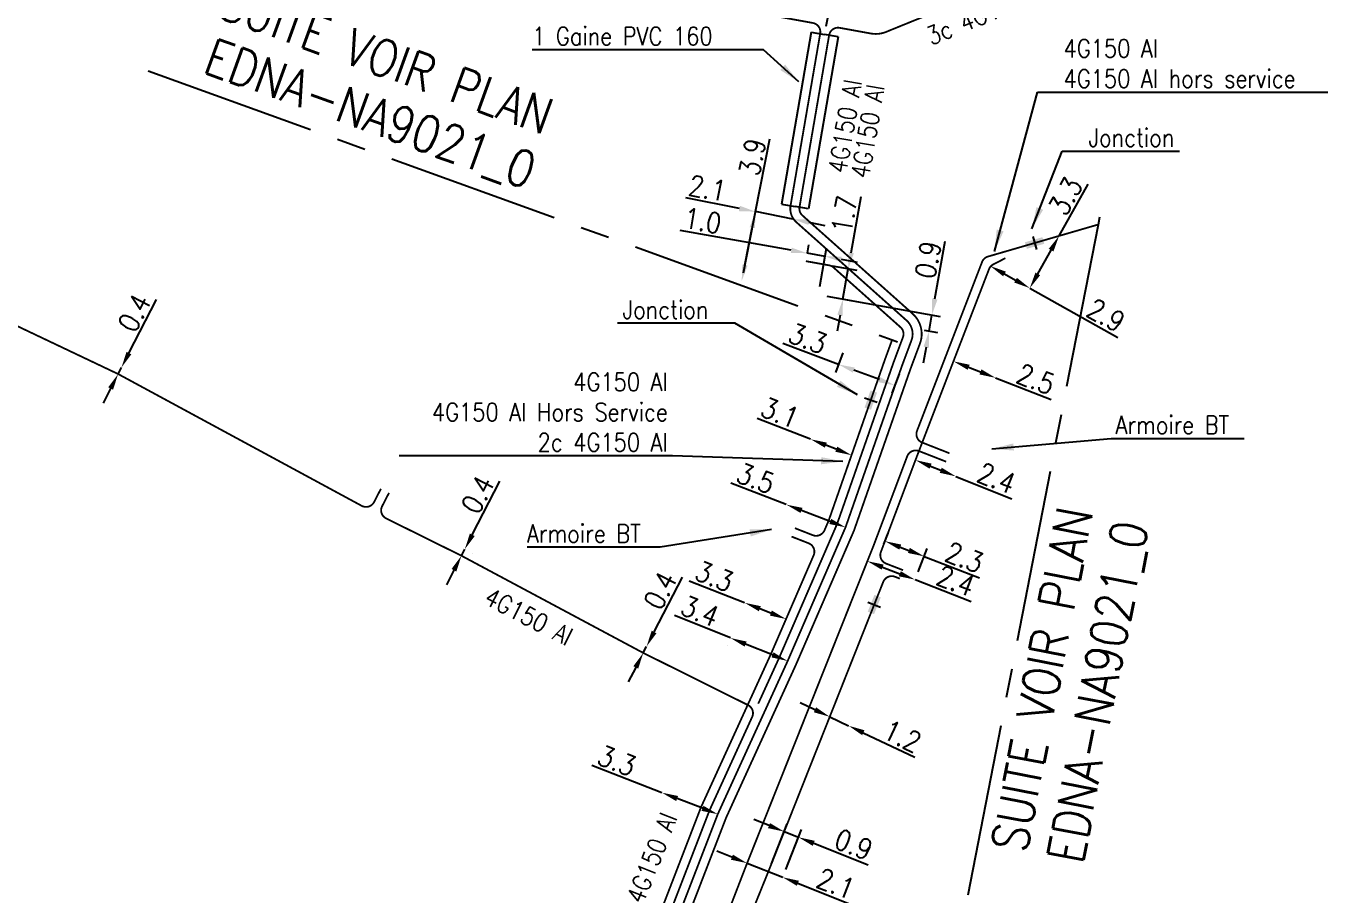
# Model space of a CAD drawing. Header units: millimetres. Extents: x 185001 to 186000, y 126997 to 128000.
# Drawn here: x 185421.4 to 185493.2, y 127513.3 to 127561.3 of the extents above; entities that cross this region are included whole.
import ezdxf
from ezdxf.enums import TextEntityAlignment as Align

# ---------------------------------------------------------------- set-up
doc = ezdxf.new("R2010")
doc.units = ezdxf.units.MM
doc.header["$PDMODE"] = 34
doc.linetypes.add('B_ST_Al', pattern=[2000, 1000, 1000])
doc.linetypes.add('CENTER2', pattern=[28.575, 19.05, -3.175, 3.175, -3.175])
doc.layers.get('0').update_dxf_attribs({"linetype": 'CONTINUOUS'})
doc.layers.get('Defpoints').update_dxf_attribs({"linetype": 'CONTINUOUS'})
for name, color, linetype in [('B_110', 1, 'CONTINUOUS'), ('B_300', 7, 'CONTINUOUS'), ('B_400', 7, 'CONTINUOUS'), ('B_908', 252, 'CONTINUOUS'), ('B_930', 7, 'CONTINUOUS')]:
    doc.layers.add(name, color=color, linetype=linetype)
doc.styles.get("Standard").update_dxf_attribs({"font": 'romans.shx', "width": 0.85})
doc.linetypes.add('BT_HS', pattern='A,2,-1,["E",Standard,S=0.85,R=0,X=-0.27,Y=-0.4],-1', length=4)
doc.dimstyles.get("Standard").update_dxf_attribs({"dimtxt": 1.5, "dimasz": 1.2, "dimexe": 0.625, "dimexo": 0.625, "dimgap": 0.25, "dimtad": 1, "dimdec": 1, "dimzin": 0, "dimdsep": 46, "dimtxsty": 'Standard', "dimcen": -0.5, "dimadec": 0, "dimazin": 0, "dimtfac": 1, "dimtdec": 1, "dimtmove": 0, "dimatfit": 3, "dimfxl": 0, "dimtolj": 1, "dimtzin": 0, "dimarcsym": 0})

# ---------------------------------------------------------------- blocks, each defined once
blk = doc.blocks.new('*D277')
at = {"layer": 'B_110', "color": 0, "linetype": 'Continuous', "lineweight": -2, "transparency": 16777216}
for p, q in [((185465.509, 127561.264), (185466.371, 127565.72)), ((185467.166, 127565.089), (185468.127, 127564.903)), ((185469.01, 127564.732), (185472.229, 127564.109))]:
    blk.add_line(p, q, dxfattribs=at)
at = {"layer": 'B_110', "color": 0, "linetype": 'Continuous', "transparency": 16777216}
for points in [[(185467.194, 127565.236), (185467.137, 127564.941), (185466.282, 127565.26)], [(185468.155, 127565.05), (185468.098, 127564.755), (185469.01, 127564.732)]]:
    blk.add_solid(points, dxfattribs=at)
at = {"layer": 'Defpoints', "color": 0, "linetype": 'Continuous', "transparency": 16777216}
for p in [(185469.01, 127564.732), (185469.01, 127564.732), (185465.42, 127560.804)]:
    blk.add_point(p, dxfattribs=at)
at = {"layer": 'B_110', "color": 0, "linetype": 'Continuous', "transparency": 16777216, "insert": (185471.204, 127565.071), "char_height": 1.125, "attachment_point": 5, "rotation": 349.05175}
blk.add_mtext('\\A1;2.8', dxfattribs=at)
blk = doc.blocks.new('*D278')
at = {"layer": 'B_110', "color": 0, "linetype": 'Continuous', "lineweight": -2, "transparency": 16777216}
for p, q in [((185461.608, 127551.03), (185462.404, 127555.042)), ((185461.024, 127548.087), (185461.433, 127550.147))]:
    blk.add_line(p, q, dxfattribs=at)
at = {"layer": 'B_110', "color": 0, "linetype": 'Continuous', "transparency": 16777216}
for points in [[(185461.286, 127550.176), (185461.58, 127550.118), (185461.608, 127551.03)], [(185460.877, 127548.117), (185461.171, 127548.058), (185460.849, 127547.205)]]:
    blk.add_solid(points, dxfattribs=at)
at = {"layer": 'Defpoints', "color": 0, "linetype": 'Continuous', "transparency": 16777216}
for p in [(185461.608, 127551.03), (185460.849, 127547.205), (185460.849, 127547.205)]:
    blk.add_point(p, dxfattribs=at)
at = {"layer": 'B_110', "color": 0, "linetype": 'Continuous', "transparency": 16777216, "insert": (185461.441, 127554.043), "char_height": 1.125, "attachment_point": 5, "rotation": 78.7792}
blk.add_mtext('\\A1;3.9', dxfattribs=at)
blk = doc.blocks.new('*D279')
at = {"layer": 'B_110', "color": 0, "linetype": 'Continuous', "lineweight": -2, "transparency": 16777216}
for p, q in [((185460.725, 127551.205), (185457.777, 127551.79)), ((185460.94, 127547.664), (185461.699, 127551.49)), ((185463.668, 127550.621), (185461.608, 127551.03)), ((185464.551, 127550.446), (185465.433, 127550.271))]:
    blk.add_line(p, q, dxfattribs=at)
at = {"layer": 'B_110', "color": 0, "linetype": 'Continuous', "transparency": 16777216}
for points in [[(185460.754, 127551.352), (185460.696, 127551.058), (185461.608, 127551.03)], [(185464.58, 127550.593), (185464.521, 127550.299), (185463.668, 127550.621)]]:
    blk.add_solid(points, dxfattribs=at)
at = {"layer": 'Defpoints', "color": 0, "linetype": 'Continuous', "transparency": 16777216}
for p in [(185461.608, 127551.03), (185463.668, 127550.621), (185460.849, 127547.205)]:
    blk.add_point(p, dxfattribs=at)
at = {"layer": 'B_110', "color": 0, "linetype": 'Continuous', "transparency": 16777216, "insert": (185458.956, 127552.321), "char_height": 1.125, "attachment_point": 5, "rotation": 348.7792}
blk.add_mtext('\\A1;2.1', dxfattribs=at)
blk = doc.blocks.new('*D280')
at = {"layer": 'B_908', "color": 0, "linetype": 'Continuous', "lineweight": -2, "transparency": 16777216}
for p, q in [((185463.578, 127548.897), (185457.464, 127549.991)), ((185465.449, 127548.562), (185464.464, 127548.738)), ((185464.468, 127548.76), (185464.547, 127549.199)), ((185465.153, 127546.911), (185465.531, 127549.023)), ((185466.335, 127548.403), (185467.221, 127548.245))]:
    blk.add_line(p, q, dxfattribs=at)
at = {"layer": 'B_908', "color": 0, "linetype": 'Continuous', "transparency": 16777216}
for points in [[(185463.605, 127549.044), (185463.552, 127548.749), (185464.464, 127548.738)], [(185466.361, 127548.551), (185466.308, 127548.256), (185465.449, 127548.562)]]:
    blk.add_solid(points, dxfattribs=at)
at = {"layer": 'Defpoints', "color": 0, "linetype": 'Continuous', "transparency": 16777216}
for p in [(185465.449, 127548.562), (185464.386, 127548.299), (185465.071, 127546.449)]:
    blk.add_point(p, dxfattribs=at)
at = {"layer": 'B_908', "color": 0, "linetype": 'Continuous', "transparency": 16777216, "insert": (185458.699, 127550.531), "char_height": 1.125, "attachment_point": 5, "rotation": 349.85635}
blk.add_mtext('\\A1;1.0', dxfattribs=at)
blk = doc.blocks.new('*D281')
at = {"layer": 'B_908', "color": 0, "linetype": 'Continuous', "lineweight": -2, "transparency": 16777216}
for p, q in [((185466.885, 127548.766), (185467.438, 127551.859)), ((185465.832, 127548.04), (185467.188, 127547.798)), ((185466.427, 127546.207), (185466.726, 127547.88)), ((185465.532, 127546.367), (185466.888, 127546.124)), ((185466.269, 127545.321), (185466.11, 127544.435))]:
    blk.add_line(p, q, dxfattribs=at)
at = {"layer": 'B_908', "color": 0, "linetype": 'Continuous', "transparency": 16777216}
for points in [[(185466.737, 127548.792), (185467.033, 127548.74), (185466.726, 127547.88)], [(185466.121, 127545.347), (185466.416, 127545.294), (185466.427, 127546.207)]]:
    blk.add_solid(points, dxfattribs=at)
at = {"layer": 'Defpoints', "color": 0, "linetype": 'Continuous', "transparency": 16777216}
for p in [(185465.37, 127548.123), (185465.071, 127546.449), (185466.427, 127546.207)]:
    blk.add_point(p, dxfattribs=at)
at = {"layer": 'B_908', "color": 0, "linetype": 'Continuous', "transparency": 16777216, "insert": (185466.503, 127550.887), "char_height": 1.125, "attachment_point": 5, "rotation": 79.85635}
blk.add_mtext('\\A1;1.7', dxfattribs=at)
blk = doc.blocks.new('*D282')
at = {"layer": 'B_110', "color": 0, "linetype": 'Continuous', "lineweight": -2, "transparency": 16777216}
for p, q in [((185466.188, 127542.604), (185463.117, 127543.75)), ((185466.428, 127543.246), (185466.025, 127542.164)), ((185468.437, 127541.764), (185467.032, 127542.289)), ((185469.52, 127542.092), (185469.116, 127541.011))]:
    blk.add_line(p, q, dxfattribs=at)
at = {"layer": 'B_110', "color": 0, "linetype": 'Continuous', "transparency": 16777216}
for points in [[(185467.084, 127542.429), (185466.979, 127542.148), (185466.188, 127542.604)], [(185468.489, 127541.905), (185468.384, 127541.624), (185469.28, 127541.45)]]:
    blk.add_solid(points, dxfattribs=at)
at = {"layer": 'Defpoints', "color": 0, "linetype": 'Continuous', "transparency": 16777216}
for p in [(185466.592, 127543.685), (185466.188, 127542.604), (185469.684, 127542.531)]:
    blk.add_point(p, dxfattribs=at)
at = {"layer": 'B_110', "color": 0, "linetype": 'Continuous', "transparency": 16777216, "insert": (185464.493, 127544.037), "char_height": 1.125, "attachment_point": 5, "rotation": 339.53408}
blk.add_mtext('\\A1;3.3', dxfattribs=at)
blk = doc.blocks.new('*D283')
at = {"layer": 'B_110', "color": 0, "linetype": 'Continuous', "lineweight": -2, "transparency": 16777216}
for p, q in [((185471.493, 127546.215), (185472.062, 127549.397)), ((185465.532, 127546.367), (185471.796, 127545.246)), ((185471.176, 127544.443), (185471.334, 127545.329)), ((185470.907, 127544.491), (185471.637, 127544.36)), ((185471.017, 127543.557), (185470.859, 127542.671))]:
    blk.add_line(p, q, dxfattribs=at)
at = {"layer": 'B_110', "color": 0, "linetype": 'Continuous', "transparency": 16777216}
for points in [[(185471.345, 127546.241), (185471.64, 127546.188), (185471.334, 127545.329)], [(185470.869, 127543.583), (185471.165, 127543.53), (185471.176, 127544.443)]]:
    blk.add_solid(points, dxfattribs=at)
at = {"layer": 'Defpoints', "color": 0, "linetype": 'Continuous', "transparency": 16777216}
for p in [(185465.071, 127546.449), (185471.334, 127545.329), (185470.446, 127544.573)]:
    blk.add_point(p, dxfattribs=at)
at = {"layer": 'B_110', "color": 0, "linetype": 'Continuous', "transparency": 16777216, "insert": (185471.118, 127548.381), "char_height": 1.125, "attachment_point": 5, "rotation": 79.85635}
blk.add_mtext('\\A1;0.9', dxfattribs=at)
blk = doc.blocks.new('*D293')
at = {"layer": 'B_110', "color": 0, "linetype": 'Continuous', "lineweight": -2, "transparency": 16777216}
for p, q in [((185463.304, 127534.874), (185460.242, 127536.047)), ((185465.731, 127533.943), (185464.144, 127534.552))]:
    blk.add_line(p, q, dxfattribs=at)
at = {"layer": 'B_110', "color": 0, "linetype": 'Continuous', "transparency": 16777216}
for points in [[(185464.198, 127534.692), (185464.09, 127534.412), (185463.304, 127534.874)], [(185465.785, 127534.083), (185465.678, 127533.803), (185466.572, 127533.621)]]:
    blk.add_solid(points, dxfattribs=at)
at = {"layer": 'Defpoints', "color": 0, "linetype": 'Continuous', "transparency": 16777216}
for p in [(185463.304, 127534.874), (185463.304, 127534.874), (185466.572, 127533.621)]:
    blk.add_point(p, dxfattribs=at)
at = {"layer": 'B_110', "color": 0, "linetype": 'Continuous', "transparency": 16777216, "insert": (185461.621, 127536.321), "char_height": 1.125, "attachment_point": 5, "rotation": 339.03513}
blk.add_mtext('\\A1;3.5', dxfattribs=at)
blk = doc.blocks.new('*D294')
at = {"layer": 'B_110', "color": 0, "linetype": 'Continuous', "lineweight": -2, "transparency": 16777216}
for p, q in [((185460.228, 127527.515), (185457.143, 127528.754)), ((185460.053, 127527.08), (185460.053, 127527.08)), ((185462.547, 127526.583), (185461.063, 127527.179)), ((185463.208, 127525.812), (185463.208, 127525.812))]:
    blk.add_line(p, q, dxfattribs=at)
at = {"layer": 'B_110', "color": 0, "linetype": 'Continuous', "transparency": 16777216}
for points in [[(185461.119, 127527.319), (185461.007, 127527.04), (185460.228, 127527.515)], [(185462.603, 127526.722), (185462.491, 127526.444), (185463.382, 127526.247)]]:
    blk.add_solid(points, dxfattribs=at)
at = {"layer": 'Defpoints', "color": 0, "linetype": 'Continuous', "transparency": 16777216}
for p in [(185460.228, 127527.515), (185460.228, 127527.515), (185463.382, 127526.247)]:
    blk.add_point(p, dxfattribs=at)
at = {"layer": 'B_110', "color": 0, "linetype": 'Continuous', "transparency": 16777216, "insert": (185458.547, 127528.998), "char_height": 1.125, "attachment_point": 5, "rotation": 338.1076}
blk.add_mtext('\\A1;3.4', dxfattribs=at)
blk = doc.blocks.new('*D295')
at = {"layer": 'B_110', "color": 0, "linetype": 'Continuous', "lineweight": -2, "transparency": 16777216}
for p, q in [((185456.449, 127518.984), (185452.583, 127520.474)), ((185458.688, 127518.121), (185457.289, 127518.66))]:
    blk.add_line(p, q, dxfattribs=at)
at = {"layer": 'B_110', "color": 0, "linetype": 'Continuous', "transparency": 16777216}
for points in [[(185457.343, 127518.8), (185457.235, 127518.52), (185456.449, 127518.984)], [(185458.742, 127518.261), (185458.634, 127517.981), (185459.528, 127517.797)]]:
    blk.add_solid(points, dxfattribs=at)
at = {"layer": 'Defpoints', "color": 0, "linetype": 'Continuous', "transparency": 16777216}
for p in [(185456.449, 127518.984), (185456.449, 127518.984), (185459.528, 127517.797)]:
    blk.add_point(p, dxfattribs=at)
at = {"layer": 'B_110', "color": 0, "linetype": 'Continuous', "transparency": 16777216, "insert": (185453.962, 127520.746), "char_height": 1.125, "attachment_point": 5, "rotation": 338.919}
blk.add_mtext('\\A1;3.3', dxfattribs=at)
blk = doc.blocks.new('*D364')
at = {"layer": 'B_110', "color": 0, "linetype": 'Continuous', "lineweight": -2, "transparency": 16777216}
for p, q in [((185456.017, 127527.847), (185457.578, 127530.872)), ((185455.421, 127526.692), (185455.604, 127527.048)), ((185455.008, 127525.892), (185454.595, 127525.092))]:
    blk.add_line(p, q, dxfattribs=at)
at = {"layer": 'B_110', "color": 0, "linetype": 'Continuous', "transparency": 16777216}
for points in [[(185455.884, 127527.916), (185456.15, 127527.779), (185455.604, 127527.048)], [(185454.875, 127525.961), (185455.141, 127525.823), (185455.421, 127526.692)]]:
    blk.add_solid(points, dxfattribs=at)
at = {"layer": 'Defpoints', "color": 0, "linetype": 'Continuous', "transparency": 16777216}
for p in [(185455.604, 127527.048), (185455.604, 127527.048), (185455.421, 127526.692)]:
    blk.add_point(p, dxfattribs=at)
at = {"layer": 'B_110', "color": 0, "linetype": 'Continuous', "transparency": 16777216, "insert": (185456.356, 127530.139), "char_height": 1.125, "attachment_point": 5, "rotation": 62.70336}
blk.add_mtext('\\A1;0.4', dxfattribs=at)
blk = doc.blocks.new('*D365')
at = {"layer": 'B_110', "color": 0, "linetype": 'Continuous', "lineweight": -2, "transparency": 16777216}
for p, q in [((185445.995, 127533.207), (185447.52, 127536.161)), ((185445.399, 127532.052), (185445.583, 127532.407)), ((185445.999, 127532.192), (185445.999, 127532.192)), ((185445.816, 127531.837), (185445.816, 127531.837)), ((185444.986, 127531.252), (185444.574, 127530.452))]:
    blk.add_line(p, q, dxfattribs=at)
at = {"layer": 'B_110', "color": 0, "linetype": 'Continuous', "transparency": 16777216}
for points in [[(185445.862, 127533.276), (185446.129, 127533.138), (185445.583, 127532.407)], [(185444.853, 127531.321), (185445.12, 127531.183), (185445.399, 127532.052)]]:
    blk.add_solid(points, dxfattribs=at)
at = {"layer": 'Defpoints', "color": 0, "linetype": 'Continuous', "transparency": 16777216}
for p in [(185445.399, 127532.052), (185445.583, 127532.407), (185445.583, 127532.407)]:
    blk.add_point(p, dxfattribs=at)
at = {"layer": 'B_110', "color": 0, "linetype": 'Continuous', "transparency": 16777216, "insert": (185446.297, 127535.428), "char_height": 1.125, "attachment_point": 5, "rotation": 62.70336}
blk.add_mtext('\\A1;0.4', dxfattribs=at)
blk = doc.blocks.new('*D366')
at = {"layer": 'B_110', "color": 0, "linetype": 'Continuous', "lineweight": -2, "transparency": 16777216}
for p, q in [((185427.069, 127543.231), (185428.593, 127546.185)), ((185426.473, 127542.075), (185426.656, 127542.431)), ((185426.06, 127541.276), (185425.647, 127540.476))]:
    blk.add_line(p, q, dxfattribs=at)
at = {"layer": 'B_110', "color": 0, "linetype": 'Continuous', "transparency": 16777216}
for points in [[(185426.935, 127543.299), (185427.202, 127543.162), (185426.656, 127542.431)], [(185425.927, 127541.344), (185426.193, 127541.207), (185426.473, 127542.075)]]:
    blk.add_solid(points, dxfattribs=at)
at = {"layer": 'Defpoints', "color": 0, "linetype": 'Continuous', "transparency": 16777216}
for p in [(185426.656, 127542.431), (185426.656, 127542.431), (185426.473, 127542.075)]:
    blk.add_point(p, dxfattribs=at)
at = {"layer": 'B_110', "color": 0, "linetype": 'Continuous', "transparency": 16777216, "insert": (185427.371, 127545.451), "char_height": 1.125, "attachment_point": 5, "rotation": 62.70336}
blk.add_mtext('\\A1;0.4', dxfattribs=at)
blk = doc.blocks.new('*D385')
at = {"layer": 'B_908', "color": 0, "linetype": 'Continuous', "lineweight": -2, "transparency": 16777216}
for p, q in [((185468.691, 127532.699), (185468.921, 127533.291)), ((185469.59, 127532.529), (185470.063, 127532.345)), ((185470.573, 127531.17), (185471.072, 127532.456)), ((185470.902, 127532.019), (185473.959, 127530.834))]:
    blk.add_line(p, q, dxfattribs=at)
at = {"layer": 'B_908', "color": 0, "linetype": 'Continuous', "transparency": 16777216}
for points in [[(185469.644, 127532.668), (185469.536, 127532.389), (185468.751, 127532.854)], [(185470.118, 127532.485), (185470.009, 127532.205), (185470.902, 127532.019)]]:
    blk.add_solid(points, dxfattribs=at)
at = {"layer": 'Defpoints', "color": 0, "linetype": 'Continuous', "transparency": 16777216}
for p in [(185468.521, 127532.262), (185470.902, 127532.019), (185470.403, 127530.733)]:
    blk.add_point(p, dxfattribs=at)
at = {"layer": 'B_908', "color": 0, "linetype": 'Continuous', "transparency": 16777216, "insert": (185473.122, 127531.963), "char_height": 1.125, "attachment_point": 5, "rotation": 338.79762}
blk.add_mtext('\\A1;2.3', dxfattribs=at)
blk = doc.blocks.new('*D386')
at = {"layer": 'B_908', "color": 0, "linetype": 'Continuous', "lineweight": -2, "transparency": 16777216}
for p, q in [((185471.262, 127536.992), (185471.819, 127536.767)), ((185472.653, 127536.43), (185475.735, 127535.185))]:
    blk.add_line(p, q, dxfattribs=at)
at = {"layer": 'B_908', "color": 0, "linetype": 'Continuous', "transparency": 16777216}
for points in [[(185471.318, 127537.131), (185471.206, 127536.853), (185470.428, 127537.329)], [(185471.875, 127536.907), (185471.762, 127536.628), (185472.653, 127536.43)]]:
    blk.add_solid(points, dxfattribs=at)
at = {"layer": 'Defpoints', "color": 0, "linetype": 'Continuous', "transparency": 16777216}
for p in [(185470.428, 127537.329), (185472.653, 127536.43), (185472.653, 127536.43)]:
    blk.add_point(p, dxfattribs=at)
at = {"layer": 'B_908', "color": 0, "linetype": 'Continuous', "transparency": 16777216, "insert": (185474.892, 127536.334), "char_height": 1.125, "attachment_point": 5, "rotation": 337.99917}
blk.add_mtext('\\A1;2.4', dxfattribs=at)
blk = doc.blocks.new('*D387')
at = {"layer": 'B_908', "color": 0, "linetype": 'Continuous', "lineweight": -2, "transparency": 16777216}
for p, q in [((185473.358, 127542.446), (185474.01, 127542.191)), ((185474.848, 127541.862), (185477.9, 127540.664))]:
    blk.add_line(p, q, dxfattribs=at)
at = {"layer": 'B_908', "color": 0, "linetype": 'Continuous', "transparency": 16777216}
for points in [[(185473.413, 127542.586), (185473.303, 127542.307), (185472.52, 127542.775)], [(185474.065, 127542.33), (185473.955, 127542.051), (185474.848, 127541.862)]]:
    blk.add_solid(points, dxfattribs=at)
at = {"layer": 'Defpoints', "color": 0, "linetype": 'Continuous', "transparency": 16777216}
for p in [(185472.52, 127542.775), (185474.848, 127541.862), (185474.848, 127541.862)]:
    blk.add_point(p, dxfattribs=at)
at = {"layer": 'B_908', "color": 0, "linetype": 'Continuous', "transparency": 16777216, "insert": (185477.066, 127541.797), "char_height": 1.125, "attachment_point": 5, "rotation": 338.57764}
blk.add_mtext('\\A1;2.5', dxfattribs=at)
blk = doc.blocks.new('*D388')
at = {"layer": 'B_110', "color": 0, "linetype": 'Continuous', "lineweight": -2, "transparency": 16777216}
for p, q in [((185478.342, 127549.692), (185479.943, 127552.553)), ((185477.17, 127547.598), (185477.903, 127548.907))]:
    blk.add_line(p, q, dxfattribs=at)
at = {"layer": 'B_110', "color": 0, "linetype": 'Continuous', "transparency": 16777216}
for points in [[(185477.772, 127548.98), (185478.033, 127548.833), (185478.342, 127549.692)], [(185477.039, 127547.671), (185477.301, 127547.524), (185476.731, 127546.812)]]:
    blk.add_solid(points, dxfattribs=at)
at = {"layer": 'Defpoints', "color": 0, "linetype": 'Continuous', "transparency": 16777216}
for p in [(185478.342, 127549.692), (185476.731, 127546.812), (185476.731, 127546.812)]:
    blk.add_point(p, dxfattribs=at)
at = {"layer": 'B_110', "color": 0, "linetype": 'Continuous', "transparency": 16777216, "insert": (185478.707, 127551.882), "char_height": 1.125, "attachment_point": 5, "rotation": 60.77543}
blk.add_mtext('\\A1;3.3', dxfattribs=at)
blk = doc.blocks.new('B_300_04')
at = {"color": 0, "linetype": 'Continuous'}
blk.add_line((0, 0.375), (0, -0.375), dxfattribs=at)
blk.add_solid([(-0.5, 0.1875), (-0.5, -0.1875), (0.5, 0.1875), (0.5, -0.1875)], dxfattribs=at)
at = {"color": 0, "linetype": 'Continuous', "width": 0.75, "flags": 3}
for tag, p in [('DEF_LEG', (0, -4.25)), ('DEF_COUP', (0, -6.75)), ('DEF_TYPE', (0, -9.25))]:
    blk.add_attdef(tag, text='', height=1.2, dxfattribs=at).set_placement(p, align=Align.MIDDLE)
blk = doc.blocks.new('*D393')
at = {"layer": 'B_908', "color": 0, "linetype": 'Continuous', "lineweight": -2, "transparency": 16777216}
for p, q in [((185464.888, 127523.554), (185464.074, 127523.94)), ((185465.701, 127523.169), (185466.74, 127522.676)), ((185467.553, 127522.29), (185470.392, 127520.945))]:
    blk.add_line(p, q, dxfattribs=at)
at = {"layer": 'B_908', "color": 0, "linetype": 'Continuous', "transparency": 16777216}
for points in [[(185464.952, 127523.69), (185464.823, 127523.419), (185465.701, 127523.169)], [(185467.617, 127522.426), (185467.489, 127522.155), (185466.74, 127522.676)]]:
    blk.add_solid(points, dxfattribs=at)
at = {"layer": 'Defpoints', "color": 0, "linetype": 'Continuous', "transparency": 16777216}
for p in [(185465.701, 127523.169), (185466.74, 127522.676), (185466.74, 127522.676)]:
    blk.add_point(p, dxfattribs=at)
at = {"layer": 'B_908', "color": 0, "linetype": 'Continuous', "transparency": 16777216, "insert": (185469.701, 127522.102), "char_height": 1.125, "attachment_point": 5, "rotation": 334.63606}
blk.add_mtext('\\A1;1.2', dxfattribs=at)
blk = doc.blocks.new('*D394')
at = {"layer": 'B_908', "color": 0, "linetype": 'Continuous', "lineweight": -2, "transparency": 16777216}
for p, q in [((185462.354, 127517.167), (185461.517, 127517.498)), ((185462.489, 127515.066), (185463.363, 127517.271)), ((185463.19, 127516.836), (185463.981, 127516.523)), ((185463.28, 127514.753), (185464.153, 127516.958)), ((185464.817, 127516.191), (185467.823, 127515.001))]:
    blk.add_line(p, q, dxfattribs=at)
at = {"layer": 'B_908', "color": 0, "linetype": 'Continuous', "transparency": 16777216}
for points in [[(185462.409, 127517.306), (185462.298, 127517.028), (185463.19, 127516.836)], [(185464.873, 127516.331), (185464.762, 127516.052), (185463.981, 127516.523)]]:
    blk.add_solid(points, dxfattribs=at)
at = {"layer": 'Defpoints', "color": 0, "linetype": 'Continuous', "transparency": 16777216}
for p in [(185463.981, 127516.523), (185462.317, 127514.63), (185463.107, 127514.317)]:
    blk.add_point(p, dxfattribs=at)
at = {"layer": 'B_908', "color": 0, "linetype": 'Continuous', "transparency": 16777216, "insert": (185467.015, 127516.127), "char_height": 1.125, "attachment_point": 5, "rotation": 338.39226}
blk.add_mtext('\\A1;0.9', dxfattribs=at)
blk = doc.blocks.new('*D530')
at = {"layer": 'B_110', "color": 0, "linetype": 'Continuous', "lineweight": -2, "transparency": 16777216}
for p, q in [((185460.309, 127515.425), (185459.472, 127515.757)), ((185461.145, 127515.094), (185463.107, 127514.317)), ((185463.944, 127513.986), (185466.738, 127512.879))]:
    blk.add_line(p, q, dxfattribs=at)
at = {"layer": 'B_110', "color": 0, "linetype": 'Continuous', "transparency": 16777216}
for points in [[(185460.364, 127515.565), (185460.253, 127515.286), (185461.145, 127515.094)], [(185463.999, 127514.125), (185463.889, 127513.846), (185463.107, 127514.317)]]:
    blk.add_solid(points, dxfattribs=at)
at = {"layer": 'Defpoints', "color": 0, "linetype": 'Continuous', "transparency": 16777216}
for p in [(185461.145, 127515.094), (185463.107, 127514.317), (185463.107, 127514.317)]:
    blk.add_point(p, dxfattribs=at)
at = {"layer": 'B_110', "color": 0, "linetype": 'Continuous', "transparency": 16777216, "insert": (185466.035, 127513.964), "char_height": 1.125, "attachment_point": 5, "rotation": 338.39226}
blk.add_mtext('\\A1;2.1', dxfattribs=at)
blk = doc.blocks.new('*D531')
at = {"layer": 'B_110', "color": 0, "linetype": 'Continuous', "lineweight": -2, "transparency": 16777216}
for p, q in [((185468.615, 127531.426), (185469.564, 127531.058)), ((185470.403, 127530.733), (185473.502, 127529.53)), ((185470.573, 127531.17), (185470.573, 127531.17))]:
    blk.add_line(p, q, dxfattribs=at)
at = {"layer": 'B_110', "color": 0, "linetype": 'Continuous', "transparency": 16777216}
for points in [[(185468.669, 127531.566), (185468.561, 127531.286), (185467.776, 127531.752)], [(185469.618, 127531.198), (185469.51, 127530.918), (185470.403, 127530.733)]]:
    blk.add_solid(points, dxfattribs=at)
at = {"layer": 'Defpoints', "color": 0, "linetype": 'Continuous', "transparency": 16777216}
for p in [(185467.776, 127531.752), (185470.403, 127530.733), (185470.403, 127530.733)]:
    blk.add_point(p, dxfattribs=at)
at = {"layer": 'B_110', "color": 0, "linetype": 'Continuous', "transparency": 16777216, "insert": (185472.644, 127530.668), "char_height": 1.125, "attachment_point": 5, "rotation": 338.79762}
blk.add_mtext('\\A1;2.4', dxfattribs=at)
blk = doc.blocks.new('*D534')
at = {"layer": 'B_908', "color": 0, "linetype": 'Continuous', "lineweight": -2, "transparency": 16777216}
for p, q in [((185475.334, 127547.593), (185475.945, 127547.252)), ((185476.731, 127546.812), (185481.584, 127544.097))]:
    blk.add_line(p, q, dxfattribs=at)
at = {"layer": 'B_908', "color": 0, "linetype": 'Continuous', "transparency": 16777216}
for points in [[(185475.408, 127547.724), (185475.261, 127547.462), (185474.549, 127548.033)], [(185476.019, 127547.382), (185475.872, 127547.121), (185476.731, 127546.812)]]:
    blk.add_solid(points, dxfattribs=at)
at = {"layer": 'Defpoints', "color": 0, "linetype": 'Continuous', "transparency": 16777216}
for p in [(185474.549, 127548.033), (185476.731, 127546.812), (185476.731, 127546.812)]:
    blk.add_point(p, dxfattribs=at)
at = {"layer": 'B_908', "color": 0, "linetype": 'Continuous', "transparency": 16777216, "insert": (185480.932, 127545.321), "char_height": 1.125, "attachment_point": 5, "rotation": 330.77543}
blk.add_mtext('\\A1;2.9', dxfattribs=at)
blk = doc.blocks.new('*D537')
at = {"layer": 'B_110', "color": 0, "linetype": 'Continuous', "lineweight": -2, "transparency": 16777216}
for p, q in [((185461.008, 127529.458), (185457.956, 127530.655)), ((185462.456, 127528.89), (185461.846, 127529.129))]:
    blk.add_line(p, q, dxfattribs=at)
at = {"layer": 'B_110', "color": 0, "linetype": 'Continuous', "transparency": 16777216}
for points in [[(185461.901, 127529.269), (185461.791, 127528.989), (185461.008, 127529.458)], [(185462.511, 127529.029), (185462.401, 127528.75), (185463.294, 127528.561)]]:
    blk.add_solid(points, dxfattribs=at)
at = {"layer": 'Defpoints', "color": 0, "linetype": 'Continuous', "transparency": 16777216}
for p in [(185461.008, 127529.458), (185461.008, 127529.458), (185463.294, 127528.561)]:
    blk.add_point(p, dxfattribs=at)
at = {"layer": 'B_110', "color": 0, "linetype": 'Continuous', "transparency": 16777216, "insert": (185459.337, 127530.919), "char_height": 1.125, "attachment_point": 5, "rotation": 338.57764}
blk.add_mtext('\\A1;3.3', dxfattribs=at)
blk = doc.blocks.new('*D538')
at = {"layer": 'B_110', "color": 0, "linetype": 'Continuous', "lineweight": -2, "transparency": 16777216}
for p, q in [((185464.648, 127538.477), (185461.7, 127539.626)), ((185466.063, 127537.926), (185465.487, 127538.151))]:
    blk.add_line(p, q, dxfattribs=at)
at = {"layer": 'B_110', "color": 0, "linetype": 'Continuous', "transparency": 16777216}
for points in [[(185465.542, 127538.291), (185465.433, 127538.011), (185464.648, 127538.477)], [(185466.118, 127538.066), (185466.009, 127537.786), (185466.902, 127537.6)]]:
    blk.add_solid(points, dxfattribs=at)
at = {"layer": 'Defpoints', "color": 0, "linetype": 'Continuous', "transparency": 16777216}
for p in [(185464.648, 127538.477), (185464.648, 127538.477), (185466.902, 127537.6)]:
    blk.add_point(p, dxfattribs=at)
at = {"layer": 'B_110', "color": 0, "linetype": 'Continuous', "transparency": 16777216, "insert": (185462.953, 127539.943), "char_height": 1.125, "attachment_point": 5, "rotation": 338.7138}
blk.add_mtext('\\A1;3.1', dxfattribs=at)

msp = doc.modelspace()

# ---------------------------------------------------------------- linework, layer by layer
at = {"layer": 'B_110', "linetype": 'B_ST_Al', "const_width": 0.1, "flags": 128}
for points in [[(185448.458, 127498.282), (185450.538, 127497.472, 0.413559), (185451.833, 127498.038), (185456.335, 127509.515), (185459.528, 127517.797), (185463.382, 127526.247), (185466.572, 127533.621), (185469.684, 127542.531), (185470.207, 127543.933, 0.309183), (185469.936, 127545.029), (185463.862, 127550.448, -0.25872), (185463.542, 127551.364), (185465.176, 127560.86, 0.411424), (185464.773, 127561.437), (185451.843, 127563.79), (185434.812, 127567.966), (185425.712, 127570.8), (185416.038, 127573.497), (185408.729, 127576.34), (185396.775, 127584.05, -0.423038), (185396.353, 127586.161), (185397.439, 127587.739, -0.365977), (185399.308, 127588.249, -0.365977)], [(185479.79, 127570.799, 0.341999), (185479.496, 127569.61), (185480.49, 127567.364, -0.423151), (185479.684, 127565.367), (185468.803, 127560.942, -0.142518), (185467.97, 127560.856), (185466.249, 127561.169, 0.417009), (185465.667, 127560.762), (185464.035, 127551.279, 0.25872), (185464.195, 127550.821), (185470.269, 127545.402, -0.309183), (185470.675, 127543.758), (185470.152, 127542.356), (185467.038, 127533.439), (185463.839, 127526.044), (185459.989, 127517.603), (185456.801, 127509.334), (185452.298, 127497.856, -0.413559), (185450.357, 127497.006), (185448.277, 127497.817)], [(185440.96, 127535.747), (185440.583, 127535.015, -0.414214), (185439.909, 127534.8), (185426.473, 127542.075), (185418.082, 127546.065, 0.407233), (185417.414, 127545.86), (185416.807, 127544.752, -0.41464), (185416.128, 127544.553), (185405.44, 127550.417), (185399.646, 127553.017), (185397.038, 127554.101, 0.145721), (185396.754, 127554.131), (185394.663, 127553.74), (185390.549, 127552.941, 0.066851), (185390.423, 127552.899), (185385.671, 127550.551, 0.243542), (185385.398, 127550.18, 0.243542)], [(185480.509, 127550.322), (185478.342, 127549.692), (185476.997, 127549.301), (185474.425, 127548.554, 0.234247), (185474.098, 127548.254), (185470.512, 127538.941, 0.412377), (185470.796, 127538.296), (185472.302, 127537.704)], [(185463.779, 127533.574), (185464.768, 127533.186, 0.40419), (185465.41, 127533.453), (185465.64, 127533.985), (185466.902, 127537.6), (185467.963, 127540.637), (185468.741, 127542.866), (185469.142, 127543.964)], [(185459.101, 127506.209), (185458.36, 127506.498, -0.413152), (185458.075, 127507.144), (185461.145, 127515.094), (185467.776, 127531.752), (185468.127, 127532.635), (185469.96, 127537.507), (185469.973, 127537.54, -0.416272), (185470.623, 127537.826), (185472.12, 127537.239)], [(185441.405, 127535.518), (185441.027, 127534.786, 0.414214), (185441.242, 127534.113), (185445.399, 127532.052), (185455.421, 127526.692), (185461.2, 127523.813, -0.40008), (185461.425, 127523.161), (185459.067, 127517.991), (185455.869, 127509.696), (185451.367, 127498.221, -0.413559), (185450.72, 127497.938), (185448.64, 127498.748)], [(185452.638, 127506.818), (185453.529, 127506.468, 0.414214), (185454.177, 127506.751), (185455.403, 127509.877), (185457.191, 127514.516), (185458.606, 127518.185), (185461.304, 127524.1), (185462.468, 127526.653), (185463.294, 127528.561), (185464.814, 127532.076, 0.424309), (185464.538, 127532.74), (185463.596, 127533.109)]]:
    msp.add_lwpolyline(points, format="xyb", dxfattribs=at)
at = {"layer": 'B_400', "color": 7, "linetype": 'CONTINUOUS'}
for p, q in [((185464.681, 127560.931), (185463.049, 127551.449)), ((185464.681, 127560.931), (185465.42, 127560.804)), ((185466.159, 127560.677), (185465.42, 127560.804)), ((185466.159, 127560.677), (185464.528, 127551.195)), ((185463.049, 127551.449), (185463.788, 127551.322)), ((185464.528, 127551.195), (185463.788, 127551.322))]:
    msp.add_line(p, q, dxfattribs=at)
at = {"layer": 'B_908', "linetype": 'BT_HS', "const_width": 0.1}
for points in [[(185464.386, 127548.299), (185465.665, 127548.07, -0.138759), (185465.91, 127547.951), (185469.603, 127544.655, -0.309183), (185469.738, 127544.108), (185469.212, 127542.696), (185466.106, 127533.803), (185462.925, 127526.45), (185461.759, 127523.892)], [(185475.385, 127548.466), (185474.717, 127548.12, 0.183108), (185474.481, 127547.856), (185472.52, 127542.775), (185470.428, 127537.329), (185468.521, 127532.262, 0.411221), (185468.808, 127531.619), (185469.748, 127531.255)], [(185469.567, 127530.789), (185469.297, 127530.894, 0.41208), (185468.651, 127530.612), (185468.155, 127529.361), (185462.317, 127514.63), (185459.262, 127507.095)]]:
    msp.add_lwpolyline(points, format="xyb", dxfattribs=at)
at = {"layer": 'B_930', "linetype": 'CENTER2', "ltscale": 0.5, "flags": 128}
for points in [[(185428.121, 127558.8), (185469.142, 127543.964), (185469.431, 127543.859)], [(185473.331, 127513.345), (185480.509, 127550.322), (185480.734, 127551.484)]]:
    msp.add_lwpolyline(points, dxfattribs=at)

# ---------------------------------------------------------------- block references
at = {"layer": 'B_300'}
for p, rotation in [((185476.997, 127549.301), 16.20266488616588), ((185467.963, 127540.637), 70.74759215613813), ((185468.155, 127529.361), 68.380004325381)]:
    msp.add_blockref('B_300_04', p, dxfattribs=dict(at, rotation=rotation))

# ---------------------------------------------------------------- texts
at = {"layer": 'B_110', "linetype": 'B_ST_Al', "width": 0.85}
for s, rotation, p in [('3c 4G150 Al', 22.1329, (185474.426, 127562.006)), ('4G150 Al', 80.23492, (185466.548, 127555.744)), ('4G150 Al', 80.23492, (185467.797, 127555.463)), ('4G150 Al', 332.70336, (185449.113, 127528.696)), ('4c 4G150 Al', 68.29478, (185455.535, 127514.477))]:
    msp.add_text(s, height=1, rotation=rotation, dxfattribs=at).set_placement(p, align=Align.MIDDLE)
at = {"layer": 'B_110', "char_height": 1}
for s, insert, attachment_point in [('4G150 Al\\P{\\C252;4G150 Al hors service}', (185478.595, 127559.198), 4), ('4G150 Al\\P{\\C252;4G150 Al Hors Service\\P}2c 4G150 Al', (185456.775, 127539.974), 6), ('Armoire BT', (185481.457, 127539.269), 4), ('Armoire BT', (185449.013, 127533.274), 4)]:
    msp.add_mtext(s, dxfattribs=dict(at, insert=insert, attachment_point=attachment_point))
at = {"layer": 'B_300', "char_height": 1}
for insert, attachment_point in [((185479.966, 127555.112), 4), ((185459.015, 127545.622), 6)]:
    msp.add_mtext('Jonction', dxfattribs=dict(at, insert=insert, attachment_point=attachment_point))
at = {"layer": 'B_400', "insert": (185449.3, 127560.709), "char_height": 1, "attachment_point": 4}
msp.add_mtext('1 Gaine PVC 160 ', dxfattribs=at)
at = {"layer": 'B_930', "width": 0.85}
for s, rotation, p in [('SUITE VOIR PLAN', 340.11569, (185440.904, 127558.523)), ('EDNA-NA9021_0', 340.11569, (185440.046, 127555.5)), ('SUITE VOIR PLAN', 79.01515, (185478.385, 127525.056)), ('EDNA-NA9021_0', 79.01515, (185481.458, 127524.358))]:
    msp.add_text(s, height=2, rotation=rotation, dxfattribs=at).set_placement(p, align=Align.CENTER)

# ---------------------------------------------------------------- dimensions: what is measured, and where the dimension line sits
at = {"layer": 'B_110', "linetype": 'Continuous'}
for base, p1, p2, angle, override, picture, middle in [((185469.01, 127564.732), (185465.42, 127560.804), (185469.01, 127564.732), 169.05175, {"dimscale": 0.75, "dimtxt": 1.5}, '*D277', (185471.061, 127564.335)), ((185460.849, 127547.205), (185461.608, 127551.03), (185460.849, 127547.205), 78.7792, {"dimscale": 0.75}, '*D278', (185462.177, 127553.897)), ((185461.608, 127551.03), (185463.668, 127550.621), (185460.849, 127547.205), 348.7792, {"dimscale": 0.75}, '*D279', (185458.81, 127551.585)), ((185476.731, 127546.812), (185478.342, 127549.692), (185476.731, 127546.812), 60.77543, {"dimscale": 0.75, "dimtxt": 1.5}, '*D388', (185479.362, 127551.515)), ((185471.334, 127545.329), (185470.446, 127544.573), (185465.071, 127546.449), 259.85635, {"dimscale": 0.75}, '*D283', (185471.857, 127548.249)), ((185426.656, 127542.431), (185426.473, 127542.075), (185426.656, 127542.431), 242.70336, {"dimscale": 0.75, "dimtxt": 1.5}, '*D366', (185428.037, 127545.107)), ((185466.188, 127542.604), (185469.684, 127542.531), (185466.592, 127543.685), 339.53408, {"dimscale": 0.75}, '*D282', (185464.231, 127543.334)), ((185463.304, 127534.874), (185466.572, 127533.621), (185463.304, 127534.874), 339.03513, {"dimscale": 0.75, "dimtxt": 1.5}, '*D293', (185461.353, 127535.621)), ((185445.583, 127532.407), (185445.399, 127532.052), (185445.583, 127532.407), 242.70336, {"dimscale": 0.75, "dimtxt": 1.5}, '*D365', (185446.964, 127535.084)), ((185455.604, 127527.048), (185455.421, 127526.692), (185455.604, 127527.048), 242.70336, {"dimscale": 0.75}, '*D364', (185457.022, 127529.795)), ((185460.228, 127527.515), (185463.382, 127526.247), (185460.228, 127527.515), 338.1076, {"dimscale": 0.75, "dimtxt": 1.5}, '*D294', (185458.268, 127528.302)), ((185456.449, 127518.984), (185459.528, 127517.797), (185456.449, 127518.984), 338.919, {"dimscale": 0.75, "dimtxt": 1.5}, '*D295', (185453.693, 127520.047)), ((185463.107, 127514.317), (185461.145, 127515.094), (185463.107, 127514.317), 158.39226, {"dimscale": 0.75}, '*D530', (185465.759, 127513.267))]:
    dim = msp.add_linear_dim(base=base, p1=p1, p2=p2, angle=angle, dimstyle='Standard', override=override, dxfattribs=at)
    dim.commit()
    dim.dimension.update_dxf_attribs({"geometry": picture, "text_midpoint": middle, "dimtype": 160})
for base, p1, p2, angle, text, picture, middle in [((185464.648, 127538.477), (185466.902, 127537.6), (185464.648, 127538.477), 338.7138, '3.1', '*D538', (185462.681, 127539.244)), ((185461.008, 127529.458), (185463.294, 127528.561), (185461.008, 127529.458), 338.57764, '3.3', '*D537', (185459.063, 127530.221)), ((185470.403, 127530.733), (185467.776, 127531.752), (185470.403, 127530.733), 158.79762, '2.4', '*D531', (185472.372, 127529.969))]:
    dim = msp.add_linear_dim(base=base, p1=p1, p2=p2, angle=angle, text=text, dimstyle='Standard', override={"dimscale": 0.75}, dxfattribs=at)
    dim.commit()
    dim.dimension.update_dxf_attribs({"geometry": picture, "text_midpoint": middle, "dimtype": 160})
at = {"layer": 'B_908', "linetype": 'Continuous'}
for base, p1, p2, angle, override, picture, middle in [((185465.449, 127548.562), (185464.386, 127548.299), (185465.071, 127546.449), 169.85635, {"dimscale": 0.75}, '*D280', (185458.567, 127549.793)), ((185466.427, 127546.207), (185465.37, 127548.123), (185465.071, 127546.449), 79.85635, {"dimscale": 0.75}, '*D281', (185467.241, 127550.755)), ((185474.848, 127541.862), (185472.52, 127542.775), (185474.848, 127541.862), 158.57764, {"dimscale": 0.75}, '*D387', (185476.793, 127541.099)), ((185472.653, 127536.43), (185470.428, 127537.329), (185472.653, 127536.43), 157.99917, {"dimscale": 0.75}, '*D386', (185474.611, 127535.639)), ((185470.902, 127532.019), (185468.521, 127532.262), (185470.403, 127530.733), 158.79762, {"dimscale": 0.75}, '*D385', (185472.85, 127531.264)), ((185466.74, 127522.676), (185465.701, 127523.169), (185466.74, 127522.676), 154.63606, {"dimscale": 0.75, "dimtxt": 1.5}, '*D393', (185469.379, 127521.425)), ((185463.981, 127516.523), (185462.317, 127514.63), (185463.107, 127514.317), 158.39226, {"dimscale": 0.75}, '*D394', (185466.739, 127515.43))]:
    dim = msp.add_linear_dim(base=base, p1=p1, p2=p2, angle=angle, dimstyle='Standard', override=override, dxfattribs=at)
    dim.commit()
    dim.dimension.update_dxf_attribs({"geometry": picture, "text_midpoint": middle, "dimtype": 160})
dim = msp.add_linear_dim(base=(185476.731, 127546.812), p1=(185474.549, 127548.033), p2=(185476.731, 127546.812), angle=150.77543, text='2.9', dimstyle='Standard', override={"dimscale": 0.75}, dxfattribs=at)
dim.commit()
dim.dimension.update_dxf_attribs({"geometry": '*D534', "text_midpoint": (185480.566, 127544.667), "dimtype": 160})

# ---------------------------------------------------------------- leaders
at = {"layer": 'B_110', "annotation_type": 0, "has_hookline": 1}
for points, hookline_direction, text_width in [([(185474.782, 127548.837), (185477.145, 127557.615), (185478.345, 127557.615)], 0, 14.571), ([(185474.643, 127537.946), (185481.207, 127538.519)], 0, 7.083), ([(185466.429, 127537.255), (185457.025, 127537.557)], 1, 14.814), ([(185462.496, 127533.498), (185456.347, 127532.524)], 1, 7.083)]:
    msp.add_leader(points, dimstyle='Standard', dxfattribs=dict(at, hookline_direction=hookline_direction, text_width=text_width))
at = {"layer": 'B_300', "annotation_type": 0, "has_hookline": 1, "text_width": 5.019}
for points, hookline_direction in [([(185476.844, 127550.089), (185478.516, 127554.362), (185479.716, 127554.362)], 0), ([(185467.231, 127540.934), (185460.465, 127544.872), (185459.265, 127544.872)], 1)]:
    msp.add_leader(points, dimstyle='Standard', dxfattribs=dict(at, hookline_direction=hookline_direction))
at = {"layer": 'B_400', "annotation_type": 0, "has_hookline": 1, "hookline_direction": 1, "text_width": 11.293}
msp.add_leader([(185463.997, 127558.184), (185462.043, 127559.959), (185460.843, 127559.959)], dimstyle='Standard', dxfattribs=at)

doc.saveas('drawing.dxf')
